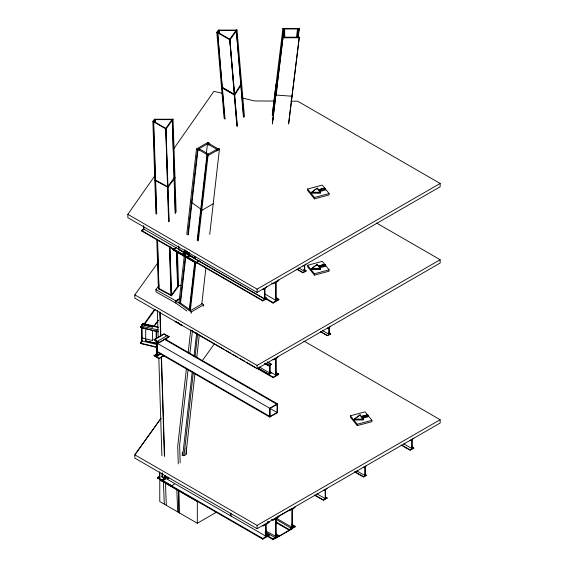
<?xml version="1.0" encoding="UTF-8"?>
<svg xmlns="http://www.w3.org/2000/svg" width="568" height="568" viewBox="0 0 568 568"><rect width="100%" height="100%" fill="white"/><g stroke="black" fill="none" stroke-linecap="round" stroke-linejoin="round"><path stroke-width="0.85" d="M272.399 124.037L275.97 94.082L272.391 123.149M272.306 115.552L275.977 84.838L277.674 84.966M276.644 92.477L276.644 85.846L272.988 115.552M288.658 124.051L299.286 37.183L283.027 37.183L275.977 95.041L292.087 96.24L292.087 95.282M298.221 36.849L299.187 28.4L282.928 28.4L272.299 114.672M275.977 95.041L283.027 37.183M275.977 84.838L275.97 85.47L277.667 85.598M186.41 368.682L177.748 446.008A3.372 1.945 60 0 0 177.727 446.434L178.281 463.914M188.178 352.87L190.741 330.022M188.122 369.342L179.651 444.907A3.372 1.945 60 0 0 179.637 445.333L180.184 462.813M189.889 353.523L192.453 330.675M182.442 452.227L182.527 454.883L183.975 455.721L193.34 372.146M195.115 356.313L197.678 333.444M194.952 373.687L185.885 454.62L183.975 455.721M196.727 357.854L199.29 334.978M179.701 298.903L176.059 301.004L175.824 303.056L186.893 311.03M184.288 255.912L178.984 302.488L180.049 303.255L185.367 256.573M186.744 234.385L196.478 148.972L207.924 142.369L209.003 142.994L208.804 144.741M187.823 235.017L197.557 149.597L209.003 142.994M185.743 257.176L180.525 302.985L189.755 309.631L195.129 262.437M188.299 234.74L198.033 149.327L207.405 154.737L197.671 240.136M198.914 150.449L199.112 148.702L208.484 154.113L208.286 155.873M206.361 153.509L207.455 143.881L216.827 149.299L216.628 151.06M207.725 144.116L207.924 142.369M194.753 261.841L189.279 309.901L190.344 310.668L201.789 304.065L205.879 268.153M197.195 240.413L206.929 155.014L218.375 148.404L219.454 149.022L209.727 234.428M208.328 145.017L208.527 143.264L217.899 148.681L217.7 150.442M190.344 310.668L195.832 262.501M198.275 241.038L208.009 155.632L219.454 149.022M191.125 313.337L191.281 311.967L203.685 304.81L201.604 303.312M182.449 452.092L182.172 455.209L182.782 454.854L192.296 371.38M193.993 356.448L196.698 332.72M218.176 150.165L218.375 148.404M203.529 306.18L203.685 304.81M276.644 92.016L276.644 85.527L283.617 28.989L284.625 28.989L284.717 37.183L283.702 37.183L283.617 28.989M272.455 119.834L272.675 118.087L272.69 119.784M283.659 36.828L284.625 28.989M296.539 36.835L297.504 28.989L298.519 28.982L298.605 37.183L297.596 37.183L297.504 28.989M297.554 36.842L298.519 28.982M298.115 37.133L299.187 28.4M288.65 123.171L299.286 37.183M264.617 288.707L264.674 299.087L262.814 300.458L187.255 256.835L187.255 257.297L262.814 300.919L266.797 298.619L266.797 298.157L264.51 296.837M185.14 253.001L182.477 254.535L141.531 230.899L141.531 230.438L182.477 254.081L184.408 252.696L184.415 250.133M325.4 489.857L325.698 498.732M141.794 325.883L142.007 325.286M189.073 252.824L189.073 255.628L187.255 256.835M264.667 299.123L189.094 255.536M325.428 489.786L327.083 488.295M412.134 439.689L412.084 448.628L413.767 448.23L410.181 450.303L401.072 445.049M265 288.473L266.797 286.847M222.052 87.884L222.329 87.444L234.442 94.48L222.329 87.444L222.052 87.884L221.541 87.586L234.683 95.218L241.656 84.142L240.647 84.625M240.647 84.625L241.656 84.142M234.165 94.92L240.924 84.185M236.813 125.805L229.72 39.199L217.601 32.17L224.694 118.769M168.589 221.442L165.792 128.34L153.679 121.303L156.732 213.703M175.15 213.419L172.324 119.223L173.055 119.223L176.13 212.141M243.445 117.292L236.295 30.054L237.026 30.054L244.446 116.816M290.752 101.154L297.653 101.196L440.143 183.457L440.143 186.766L257.091 292.449L127.857 217.643L127.857 214.342L154.688 175.988M173.417 149.214L213.916 91.32L222.379 93.322M175.427 213.043L172.324 119.223L155.142 119.244L153.388 121.694L156.456 214.086M155.937 213.809L152.877 121.396L154.411 119.252L155.142 119.244L155.263 122.766M155.142 119.244L154.95 122.276M152.877 121.396L165.515 128.737L172.324 119.223M169.101 221.719L166.033 129.028L173.055 119.223M224.182 118.471L216.806 32.262L218.346 30.111L236.295 30.054L243.722 116.852M216.806 32.262L217.317 32.561L219.085 30.104L219.383 33.597M219.085 30.104L219.099 33.995M217.317 32.561L229.436 39.59L236.295 30.054M376.563 223.025L440.143 259.732L440.143 263.041L257.091 368.724L134.836 298.143L134.836 294.842L157.464 263.268M140.367 327.232L158.039 331.79L140.367 327.232L143.051 323.49L158.188 327.104M140.367 327.566L143.051 323.49M144.094 323.966L154.389 309.596M144.485 324.399L155.298 309.319M152.629 340.523L142.036 337.988M156.157 347.254L140.367 343.477L141.645 340.871L141.645 327.132M140.367 343.477L142.156 340.985M153.672 326.6L158.309 320.132M154.063 326.344L158.181 320.601M156.321 343.37L145.664 340.928L156.321 343.37L156.321 340.843M202.208 360.829L214.548 343.612M237.026 30.054L229.948 39.895L237.325 126.103M166.296 505.037L165.437 482.509M167.446 187.064L167.73 186.68L155.625 180.198L154.83 180.304L167.965 187.334L174.994 177.756L174.262 177.77L167.446 187.064L167.965 187.334M173.986 178.153L174.994 177.756M177.663 511.598L176.804 489.076M155.916 289.63L175.746 300.813L175.824 303.056L155.987 291.874L155.916 289.63L158.997 285.413M157.577 239.27L158.933 289.027L157.3 239.653M176.683 250.949L177.855 286.222L171.039 295.502L169.406 246.129M156.782 239.376L158.422 288.75L171.557 295.779L178.586 286.201L177.443 251.816M164.287 503.759L163.364 481.316M155.341 180.581L155.625 180.198M169.044 336.966L159.04 342.745L154.077 339.543L164.081 333.771L169.044 336.632L166.807 335.823L156.711 341.702L156.803 356.881L159.04 358.316L164.038 355.433M178.437 322.929L176.115 321.893L181 325.081L178.643 322.858M141.418 326.11L158.415 330.043M142.007 340.864L141.773 327.814M412.269 439.497L413.767 438.248M269.523 373.637L269.835 365.409L265.938 363.108M354.411 419.042L360.041 414.867L361.326 416.458L367.61 414.768L368.405 415.748L362.121 417.445L363.413 419.149L363.413 419.979L354.411 419.979L354.411 419.149L360.041 414.974L361.333 416.571L361.333 417.402M325.585 188.995L319.301 190.798L320.593 192.396L320.593 193.226L311.584 193.226L311.584 192.396L317.221 188.221L318.506 189.811L318.506 190.642M318.506 265.98L324.797 264.29L325.585 265.27L319.301 266.967L320.593 268.671L320.593 269.502L311.584 269.502L311.584 268.671L317.221 264.496L317.221 265.327M141.531 230.438L143.384 229.145L143.406 225.617M141.531 230.899L144.194 229.365M201.768 210.38L200.703 209.613L201.775 210.38L213.22 203.77M173.084 249.43L196.109 262.721L196.109 263.204L173.084 249.913L173.084 249.43L176.108 247.684M176.108 247.826L173.084 249.565L196.109 262.856L199.127 261.117M178.451 245.923L178.451 249.43L178.927 249.153L184.77 252.803M189.705 254.89L186.844 256.921L182.896 254.641L185.04 253.023M184.863 253.647L182.626 254.933L185.04 253.399M185.672 254.251L186.624 253.704L186.624 251.255M195.271 257.765L194.796 258.042L189.194 254.805L188.952 255.323L187.575 254.528L187.099 253.704L187.575 253.427L187.575 251.794M187.575 254.528L188.058 254.251L189.428 255.046M189.066 255.387L189.307 252.689M182.626 254.798L186.567 257.077L189.705 255.266M189.684 255.437L186.567 257.077M187.255 257.297L189.918 255.763M196.109 262.721L199.127 260.975M175.746 300.813L180.127 298.285M154.077 339.877L164.081 334.105L166.41 335.752M158.273 341.503L156.796 342.355L156.796 355.845L160.481 353.715M158.685 342.369L157.158 343.249L277.383 412.659L277.383 403.848L164.784 338.84M169.044 336.632L157.457 343.42L157.457 351.542L270.048 416.55L277.085 412.489L277.085 404.366L164.486 339.359M257.091 292.449L257.091 289.147L440.143 183.457M271.539 282.949L273.066 283.83L275.721 282.608L275.65 300.834L273.066 302.517L264.617 297.632M164.038 355.767L159.04 358.656L154.077 355.788L156.221 354.219M154.077 355.788L156.221 354.553M160.368 353.651L156.676 355.774L157.158 356.051L160.843 353.921M296.972 269.069L302.993 272.548L304.434 271.49L304.462 265.753L302.993 265.945M296.972 269.36L302.993 272.832L306.095 271.042L304.732 271.433L298.711 267.961M266.797 298.157L265.015 299.066L189.314 255.245M265.455 298.725L273.066 303.12L278.796 299.812L278.796 299.208L276.233 300.543L264.709 293.89M134.836 294.842L257.091 365.416L440.143 259.732M264.787 363.47L268.614 365.678L271.234 364.166L269.985 365.472L270.325 373.176M264.787 363.662L268.614 365.87L269.764 365.323M320.537 331.542L327.445 335.525L328.964 334.396L328.964 327.708L327.445 328.098M320.537 331.748L327.445 335.738L330.654 333.885L329.213 334.382L322.304 330.399M257.9 367.979L268.614 374.163L271.234 372.842L268.614 374.355L257.9 368.17M257.851 368.348L273.187 377.202L275.352 375.952L275.778 375.214L275.75 358.727L273.187 359.906L273.187 359.43M257.077 368.376L273.187 377.677L278.675 374.504L278.675 374.035L276.204 375.32L269.303 371.337M277.383 403.848L269.75 408.25L269.75 417.068L277.383 412.659M277.085 404.366L270.048 408.427L270.048 416.55M165.082 475.565L164.954 478.632L162.157 480.393L162.157 481.06L262.814 539.174L269.012 535.596L269.012 534.921L266.271 536.398L165.565 478.277L161.795 480.443L157.45 477.929L157.45 477.447L159.707 476.14M157.45 477.929L159.828 476.552M161.646 476.843L162.363 476.431L162.363 473.826M162.661 476.531L164.72 478.27L164.869 476.382L168.895 478.682L164.507 476.587L164.365 478.476L162.782 477.567L162.306 476.737L162.661 473.059M162.782 477.567L163.137 477.361M165.565 477.78L161.795 479.96L161.795 480.443M162.036 480.713L157.684 477.787L162.036 480.713L164.897 479.065M162.157 481.06L165.607 479.072M160.46 479.25L160.46 479.939L171.692 486.428L171.692 485.739L174.419 484.17M197.323 523.242L197.323 501.565L159.771 479.882L159.771 501.565L197.323 523.242L216.103 512.407M257.091 525.407L440.143 419.716L440.143 423.025L257.091 528.709L134.836 458.127L134.836 454.826L161.063 418.233L134.843 454.826L257.091 525.4L257.091 528.709M269.012 521.822L269.012 522.496L266.122 524.47L266.271 536.398M271.518 519.315L273.045 520.196L275.31 518.889L275.75 519.145M355.178 471.909L363.598 476.772L364.947 475.629L364.947 467.095L363.598 467.215M354.418 471.76L363.598 477.063L366.474 475.402L365.217 475.728L356.796 470.872M315.062 495.14L323.497 500.003L325.18 498.803L325.187 490.021L323.497 490.369M325.705 498.732L327.083 497.93L323.497 500.351L314.296 495.04M401.832 445.142L410.181 449.955L411.871 448.706L411.857 439.93L410.181 440.321M162.157 480.393L262.814 538.5L265.696 536.526L265.725 524.825L262.814 526.082L262.814 525.407M267.713 535.83L273.045 538.904L275.615 537.271L275.75 519.159M275.764 534.509L278.81 536.27L278.81 535.574L277.383 536.398L275.849 535.532M275.445 521.566L289.261 529.546L291.689 528.098L291.966 509.78L291.526 509.524L289.261 510.831L289.261 510.135M266.953 536.085L273.045 539.6L295.026 526.905L295.026 526.209L292.456 527.551L276.332 518.243M276.055 519.287L292.144 528.851L275.927 538.208L265.199 531.747M143.967 229.039L143.647 226.32M307.593 189.03L322.262 185.083L329.092 193.546L329.092 194.923L314.438 198.871L307.593 190.415L307.593 189.03L314.438 197.494L314.438 198.871M314.438 197.494L329.092 193.546M307.593 265.306L322.262 261.358L329.092 269.821L329.092 271.199L314.438 275.146L307.593 266.683L307.593 265.306L314.438 273.769L314.438 275.146M319.301 267.904L325.585 266.207L325.585 265.377L319.301 267.074L319.301 267.904L320.593 269.502M314.438 273.769L329.092 269.821M350.413 415.783L365.075 411.835L371.919 420.299L371.919 421.676L357.258 425.624L350.413 417.168L350.413 415.783L357.258 424.246L357.258 425.624M368.405 415.854L362.121 417.551L362.121 418.382L368.405 416.685L368.405 415.854L367.617 414.881L361.333 416.571M357.258 424.246L371.919 420.299M324.797 188.015L318.506 189.712L317.221 188.114L311.584 192.289L320.593 192.289L319.301 190.692M318.506 189.811L324.797 188.122L324.797 188.952M320.593 268.565L311.584 268.565L317.221 264.39L318.506 266.087L324.797 264.397L324.797 265.228M177.855 286.222L178.586 286.201M218.801 30.495L236.011 30.445M172.047 119.621L154.865 119.635M299.194 28.989L282.935 28.982L282.928 28.4M283.027 37.765L299.293 37.772M311.584 192.396L320.593 192.396M311.584 268.671L320.593 268.671M354.411 419.149L363.413 419.042M274.358 101.054L254.528 100.941L242.685 98.136M178.43 285.562L181.078 285.583M276.644 85.527L277.645 85.598M275.977 85.796L277.674 85.924M412.155 448.706L403.805 443.885M264.574 288.679L262.814 289.609L262.814 289.147M265.575 530.76L276.552 536.881L275.026 536M143.051 323.824L158.202 327.445M141.844 340.942L156.789 344.513M140.367 343.143L156.15 346.913M159.218 288.643L171.323 295.126L169.718 246.633M229.948 39.895L229.436 39.59M165.515 128.737L166.033 129.028M196.478 148.972L197.557 149.597M206.929 155.014L208.009 155.632M303.837 269.452L306.095 270.751M303.837 269.736L306.095 271.042M275.721 297.433L278.796 299.208M275.75 298.058L278.796 299.812M328.347 332.344L330.654 333.672M328.347 332.557L330.654 333.885M264.51 297.298L266.797 298.619M143.739 229.06L184.685 252.696M178.451 249.43L184.053 252.668L184.295 253.456M182.896 254.265L184.721 255.082L184.749 249.892M186.844 256.544L185.012 255.252L184.99 250.034M303.788 340.992L440.143 419.716M267.407 361.958L271.234 364.166M267.407 362.15L271.234 364.358M411.495 446.569L413.767 447.889M411.495 446.917L413.767 448.23M275.608 372.267L278.675 374.035M275.601 372.736L278.675 374.504M269.708 371.763L271.234 372.651M269.708 371.955L271.234 372.842M259.37 367.013L270.084 373.197M191.863 330.725L213.348 343.129M214.881 344.009L224.09 349.327M225.624 350.215L230.991 353.317M232.525 354.198L237.9 357.3M239.433 358.188L244.801 361.284M246.334 362.171L255.543 367.489M175.036 321.19L175.519 321.467M181.597 324.974L182.072 325.251M175.633 321.878L176.115 322.155M181 324.974L181.476 325.251M154.077 339.543L159.04 342.745M156.676 342.284L157.158 342.561L157.158 356.051M157.158 352.061L269.75 417.068M364.94 474.23L366.474 475.111M364.94 474.521L366.474 475.402M154.077 355.454L156.406 356.498L156.441 341.73L156.015 340.999M325.549 497.05L327.083 497.93M325.549 497.398L327.083 498.278M317.05 493.883L325.478 498.754M291.973 524.449L295.026 526.209M291.973 525.144L295.026 526.905M290.61 527.963L292.144 528.851M275.445 522.262L289.261 530.235L289.261 529.546M267.478 521.609L269.012 522.496M275.764 533.813L278.81 535.574M265.171 532.706L269.012 534.921M265.171 533.373L269.012 535.596M230.665 513.181L230.665 515.602L231.382 516.021M230.665 515.602L230.906 513.316M157.45 477.447L159.473 478.32L159.501 472.001M171.692 485.739L159.998 478.881L159.743 472.136M127.857 214.342L257.091 289.147M234.165 94.92L234.683 95.218M191.956 202.691L201.186 209.336M190.408 202.201L191.473 202.968M176.059 301.004L191.281 311.967M304.732 271.433L304.661 265.497L306.095 264.156M276.233 300.543L276.112 282.573L278.796 280.521L278.796 279.917M329.199 334.367L329.135 327.58L330.654 326.245M276.204 375.32L276.076 358.727L278.675 356.264M292.456 527.551L292.321 509.574L295.026 507.501L295.026 506.805M365.174 475.679L365.125 466.988L366.474 465.561M368.405 416.685L367.617 414.881M276.233 536.916L276.105 518.939L278.81 516.859L278.81 516.17M187.575 253.427L188.058 254.251M264.951 298.988L264.922 288.75M229.72 39.199L237.161 126.245M218.346 30.111L218.644 33.604M217.601 32.17L225.049 119.209M186.148 447.96L186.368 454.151M176.407 251.333L177.578 286.599M169.924 246.405L171.557 295.779M165.792 128.34L168.866 221.066M154.411 119.252L154.531 122.766M178.87 490.269L179.58 513.003M160.091 312.379L160.843 336.313M161.482 356.704L164.599 456.005M159.849 311.782L160.602 335.724M161.269 357.002L164.379 456.303M157.329 310.369L158.188 337.846M158.827 358.231L161.887 455.714M272.775 118.151L272.796 119.841M292.087 95.602L292.087 96.24M360.041 414.974L360.041 415.804M325.585 189.101L325.585 189.932L319.301 191.629L319.301 190.798M318.506 266.087L318.506 266.917M317.221 188.221L317.221 189.052M292.144 508.474L275.927 517.838M273.187 377.202L273.187 377.677M273.066 283.226L273.066 283.83M273.066 302.517L273.066 303.12M273.045 519.5L273.045 520.196M273.045 538.904L273.045 539.6M262.814 300.458L262.814 300.919M262.814 538.5L262.814 539.174M257.091 365.416L257.091 368.724M194.796 256.289L194.796 258.042M187.099 251.255L187.099 253.704M186.148 250.715L186.148 253.974M182.477 254.081L182.477 254.535M178.927 246.526L178.927 249.153M178.544 490.724L178.544 512.407M168.533 477.141L168.533 478.888M166.68 338.67L166.68 340.388M166.445 338.535L166.445 340.246M162.306 473.265L162.306 476.737M162.128 473.094L162.128 476.566M156.321 330.725L156.321 339.153M156.257 330.81L156.257 338.4M156.257 340.935L156.257 343.462M152.437 330.675L152.437 340.793M145.727 328.19L145.664 340.928M141.837 327.296L141.837 338.258M142.036 324.498L152.629 327.026L142.036 324.498"/></g></svg>
